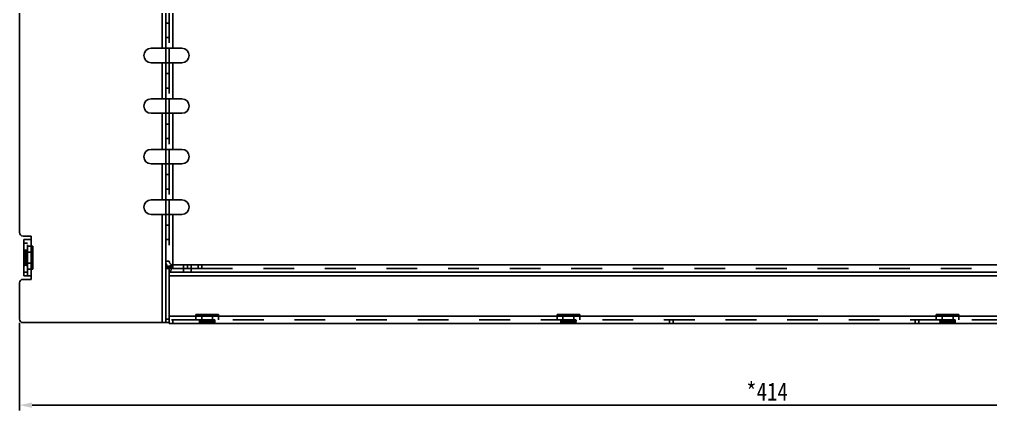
# Model space of a CAD drawing. Header units: millimetres. Extents: x 0 to 8948, y -1340 to 1100.
# Drawn here: x 4732.9 to 5001.9, y 450.3 to 558.6 of the extents above; entities that cross this region are included whole.
import ezdxf

# ---------------------------------------------------------------- set-up
doc = ezdxf.new("R2010")
doc.units = ezdxf.units.MM
doc.header["$LTSCALE"] = 85.25
doc.header["$PDMODE"] = 3
doc.header["$PDSIZE"] = 8
doc.linetypes.add('HIDDEN', pattern=[0.2, 0.1, -0.1])
doc.layers.get('0').update_dxf_attribs({"linetype": 'CONTINUOUS'})
doc.layers.get('Defpoints').update_dxf_attribs({"linetype": 'CONTINUOUS'})
doc.layers.add('02___PRT_ALL_AXES', color=7, linetype='CONTINUOUS')
doc.layers.add('DEFAULT_2', color=8, linetype='HIDDEN')
doc.styles.get("Standard").update_dxf_attribs({"font": 'txt', "width": 0.85})
doc.dimstyles.new('DIMSTYLE_1', dxfattribs={"dimtxt": 5, "dimasz": 3.5, "dimexe": 1.5, "dimexo": 1, "dimgap": 1.25, "dimtad": 1, "dimdsep": 46, "dimtxsty": 'Standard', "dimblk": '_FILLED', "dimblk1": '_FILLED', "dimblk2": '_FILLED', "dimcen": 0.09, "dimadec": 0, "dimazin": 0, "dimtp": 0.01, "dimtm": 0.01, "dimtfac": 1, "dimtofl": 0, "dimtmove": 0, "dimatfit": 3, "dimldrblk": '_FILLED', "dimfxl": 0, "dimtolj": 1, "dimarcsym": 0})

# ---------------------------------------------------------------- blocks, each defined once
blk = doc.blocks.new('_FILLED')
at = {"color": 0, "linetype": 'ByBlock'}
blk.add_solid([(0, 0), (-1, 0.214), (-1, -0.214)], dxfattribs=at)
blk = doc.blocks.new('*D50')
at = {"color": 0, "linetype": 'Continuous', "lineweight": -2, "transparency": 16777216}
for p, q in [((4732.95, 474.61), (4732.95, 450.26)), ((5146.95, 473.11), (5146.95, 450.26)), ((4736.45, 451.76), (5143.45, 451.76))]:
    blk.add_line(p, q, dxfattribs=at)
at = {"layer": 'Defpoints', "color": 0, "linetype": 'Continuous', "transparency": 16777216}
for p in [(4732.95, 475.61), (5146.95, 474.11), (5146.95, 451.76)]:
    blk.add_point(p, dxfattribs=at)
at = {"color": 0, "linetype": 'Continuous', "lineweight": -2, "transparency": 16777216, "xscale": 3.5, "yscale": 3.5, "zscale": 3.5, "rotation": 180}
blk.add_blockref('_FILLED', (4732.95, 451.76), dxfattribs=at)
at = {"color": 0, "linetype": 'Continuous', "lineweight": -2, "transparency": 16777216, "xscale": 3.5, "yscale": 3.5, "zscale": 3.5}
blk.add_blockref('_FILLED', (5146.95, 451.76), dxfattribs=at)
at = {"color": 0, "linetype": 'Continuous', "transparency": 16777216, "insert": (4939.95, 458.01), "char_height": 5, "width": 17, "attachment_point": 2}
blk.add_mtext('\\A1;*414', dxfattribs=at)

msp = doc.modelspace()

# ---------------------------------------------------------------- linework, layer by layer
at = {"color": 3, "linetype": 'Continuous'}
for p, q in [((4773.448, 474.614), (4773.448, 715.614)), ((4732.948, 595.614), (4732.948, 499.614)), ((4772.448, 560.614), (4772.448, 550.614)), ((4775.448, 550.614), (4775.448, 560.614)), ((4769.389, 550.614), (4777.948, 550.614)), ((4769.389, 546.614), (4777.948, 546.614)), ((4772.448, 546.614), (4772.448, 536.614)), ((4775.448, 536.614), (4775.448, 546.614)), ((4769.389, 536.614), (4777.948, 536.614)), ((4769.389, 532.614), (4777.948, 532.614)), ((4772.448, 532.614), (4772.448, 522.614)), ((4775.448, 522.614), (4775.448, 532.614)), ((4769.389, 522.614), (4777.948, 522.614)), ((4769.389, 518.614), (4777.948, 518.614)), ((4772.448, 518.614), (4772.448, 508.614)), ((4775.448, 508.614), (4775.448, 518.614)), ((4769.389, 508.614), (4777.948, 508.614)), ((4769.389, 504.614), (4777.948, 504.614)), ((4772.448, 504.614), (4772.448, 474.614)), ((4775.448, 490.614), (4775.448, 504.614)), ((4733.948, 498.614), (4736.198, 498.614)), ((4734.198, 487.614), (4734.198, 497.614)), ((4734.198, 497.614), (4736.198, 497.614)), ((4736.198, 486.614), (4736.198, 498.614)), ((5089.448, 490.614), (4775.448, 490.614)), ((4734.198, 487.614), (4736.198, 487.614)), ((4774.448, 488.614), (4774.448, 476.414)), ((4774.448, 488.614), (5090.448, 488.614)), ((4774.448, 487.614), (5140.948, 487.614)), ((4732.948, 485.614), (4732.948, 475.614)), ((4733.948, 486.614), (4736.198, 486.614)), ((5090.448, 476.414), (4774.448, 476.414)), ((4773.448, 474.614), (4733.948, 474.614)), ((4774.448, 474.614), (4774.448, 474.414)), ((5090.448, 474.414), (4774.448, 474.414))]:
    msp.add_line(p, q, dxfattribs=at)
at = {"color": 7, "linetype": 'Continuous'}
for p, q in [((4774.448, 550.614), (4774.448, 546.614)), ((4774.448, 536.614), (4774.448, 532.614)), ((4774.448, 522.614), (4774.448, 518.614)), ((4774.448, 508.614), (4774.448, 504.614)), ((4774.448, 489.614), (4773.448, 489.614)), ((4774.448, 489.614), (4774.448, 488.614)), ((4774.448, 476.414), (4774.448, 474.614)), ((4774.448, 475.614), (4773.448, 475.614)), ((4774.448, 474.614), (4773.448, 474.614))]:
    msp.add_line(p, q, dxfattribs=at)
at = {"color": 3, "linetype": 'Continuous'}
for centre, radius, start, end in [((4769.389, 548.614), 2, 90, 270), ((4777.948, 548.614), 2, 270, 90), ((4769.389, 534.614), 2, 90, 270), ((4777.948, 534.614), 2, 270, 90), ((4769.389, 520.614), 2, 90, 270), ((4777.948, 520.614), 2, 270, 90), ((4769.389, 506.614), 2, 90, 270), ((4777.948, 506.614), 2, 270, 90), ((4733.948, 499.614), 1, 180, 270), ((4775.448, 491.614), 2, 242.28559, 250.01104), ((4733.948, 485.614), 1, 90, 180), ((4733.948, 475.614), 1, 180, 270)]:
    msp.add_arc(centre, radius, start, end, dxfattribs=at)
for points in [[(4773.448, 489.614), (4773.448, 489.712), (4773.579, 489.864), (4773.797, 490.001), (4774.158, 490.179), (4774.715, 490.38), (4775.192, 490.533), (4775.448, 490.614)], [(4774.448, 488.614), (4774.545, 488.614), (4774.698, 488.745), (4774.835, 488.964), (4775.013, 489.325), (4775.214, 489.882), (4775.366, 490.358), (4775.448, 490.614)]]:
    msp.add_open_spline(points, degree=3, knots=[0, 0, 0, 0, 0.1275582, 0.2247905, 0.3461005, 0.6491201, 1, 1, 1, 1], dxfattribs=at)
at = {"color": 7, "linetype": 'Continuous'}
for points in [[(4774.448, 489.614), (4774.448, 489.807), (4774.694, 490.1), (4775.073, 490.375), (4775.319, 490.532), (4775.448, 490.614)], [(4774.448, 489.614), (4774.641, 489.614), (4774.933, 489.86), (4775.209, 490.24), (4775.366, 490.486), (4775.448, 490.614)]]:
    msp.add_open_spline(points, degree=3, knots=[0, 0, 0, 0, 0.4006962, 0.6839153, 1, 1, 1, 1], dxfattribs=at)
at = {"layer": '02___PRT_ALL_AXES', "color": 8, "linetype": 'HIDDEN'}
for p, q in [((4734.198, 494.714), (4734.198, 490.514)), ((4735.198, 494.714), (4734.198, 494.714)), ((4735.198, 494.714), (4735.198, 490.514)), ((4735.198, 490.514), (4734.198, 490.514)), ((4778.398, 490.614), (4778.398, 488.614)), ((4778.398, 490.614), (4780.498, 490.614)), ((4778.398, 489.614), (4780.498, 489.614)), ((4779.448, 489.614), (4779.448, 490.614)), ((4780.498, 490.614), (4780.498, 488.614)), ((4778.398, 488.614), (4780.498, 488.614)), ((4782.848, 475.414), (4782.848, 474.414)), ((4782.848, 475.414), (4787.048, 475.414)), ((4782.848, 474.414), (4787.048, 474.414)), ((4787.048, 475.414), (4787.048, 474.414)), ((4882.848, 475.414), (4887.048, 475.414)), ((4882.848, 475.414), (4882.848, 474.414)), ((4882.848, 474.414), (4887.048, 474.414)), ((4887.048, 475.414), (4887.048, 474.414)), ((4987.848, 475.414), (4992.048, 475.414)), ((4987.848, 475.414), (4987.848, 474.414)), ((4987.848, 474.414), (4992.048, 474.414)), ((4992.048, 475.414), (4992.048, 474.414))]:
    msp.add_line(p, q, dxfattribs=at)
at = {"layer": 'DEFAULT_2', "color": 8, "linetype": 'HIDDEN'}
for p, q in [((4774.448, 560.614), (4774.448, 550.614)), ((4774.448, 557.614), (4773.448, 557.614)), ((4774.448, 553.614), (4773.448, 553.614)), ((4774.448, 546.614), (4774.448, 536.614)), ((4774.448, 543.614), (4773.448, 543.614)), ((4774.448, 539.614), (4773.448, 539.614)), ((4774.448, 532.614), (4774.448, 522.614)), ((4774.448, 529.614), (4773.448, 529.614)), ((4774.448, 525.614), (4773.448, 525.614)), ((4774.448, 518.614), (4774.448, 508.614)), ((4774.448, 515.614), (4773.448, 515.614)), ((4774.448, 511.614), (4773.448, 511.614)), ((4774.448, 504.614), (4774.448, 489.614)), ((4774.448, 501.614), (4773.448, 501.614)), ((4735.198, 487.614), (4735.198, 497.614)), ((4774.448, 497.614), (4773.448, 497.614)), ((4735.198, 496.614), (4734.198, 496.614)), ((4735.198, 495.764), (4736.698, 495.764)), ((4736.698, 489.464), (4736.698, 495.764)), ((4734.228, 494.739), (4734.228, 490.489)), ((4734.228, 494.739), (4734.328, 494.739)), ((4734.528, 494.114), (4734.228, 494.414)), ((4734.328, 494.739), (4734.328, 490.489)), ((4734.818, 494.514), (4734.328, 494.739)), ((4734.528, 494.114), (4734.528, 491.114)), ((4734.528, 494.114), (4736.398, 494.114)), ((4734.818, 494.739), (4734.818, 490.489)), ((4734.818, 494.739), (4735.198, 494.739)), ((4736.398, 494.114), (4736.698, 494.414)), ((4736.398, 494.114), (4736.398, 491.114)), ((4736.678, 492.17), (4736.678, 492.551)), ((4736.698, 492.551), (4736.678, 492.551)), ((4736.678, 492.55), (4736.698, 492.55)), ((4736.678, 492.523), (4736.698, 492.523)), ((4736.698, 492.518), (4736.678, 492.518)), ((4736.678, 492.512), (4736.698, 492.512)), ((4736.678, 492.51), (4736.698, 492.51)), ((4736.698, 492.504), (4736.678, 492.504)), ((4736.678, 492.503), (4736.698, 492.503)), ((4736.678, 492.478), (4736.698, 492.478)), ((4736.678, 492.471), (4736.698, 492.471)), ((4736.678, 492.444), (4736.698, 492.444)), ((4736.678, 492.399), (4736.698, 492.399)), ((4736.678, 492.387), (4736.698, 492.387)), ((4736.678, 492.363), (4736.698, 492.363)), ((4736.678, 492.353), (4736.698, 492.353)), ((4736.678, 492.353), (4736.698, 492.353)), ((4736.678, 492.337), (4736.698, 492.337)), ((4736.678, 492.259), (4736.698, 492.259)), ((4736.678, 492.256), (4736.698, 492.256)), ((4736.678, 492.251), (4736.698, 492.251)), ((4736.698, 492.251), (4736.678, 492.251)), ((4736.678, 492.244), (4736.698, 492.244)), ((4736.678, 492.222), (4736.698, 492.222)), ((4736.678, 492.222), (4736.698, 492.222)), ((4736.678, 492.221), (4736.698, 492.221)), ((4736.678, 492.211), (4736.698, 492.211)), ((4736.678, 492.171), (4736.698, 492.171)), ((4736.678, 492.17), (4736.698, 492.17)), ((4734.528, 491.114), (4734.228, 490.814)), ((4734.228, 490.489), (4734.328, 490.489)), ((4734.818, 490.714), (4734.328, 490.489)), ((4734.528, 491.114), (4736.398, 491.114)), ((4734.818, 490.489), (4735.198, 490.489)), ((4735.198, 489.464), (4736.698, 489.464)), ((4736.398, 491.114), (4736.698, 490.814)), ((4736.678, 490.139), (4736.678, 492.03)), ((4736.678, 492.03), (4736.698, 492.03)), ((4736.678, 492.018), (4736.698, 492.018)), ((4736.678, 491.859), (4736.698, 491.859)), ((4736.678, 491.852), (4736.698, 491.852)), ((4736.678, 491.824), (4736.698, 491.824)), ((4736.678, 491.812), (4736.698, 491.812)), ((4736.678, 491.783), (4736.698, 491.783)), ((4736.678, 491.776), (4736.698, 491.776)), ((4736.678, 491.748), (4736.698, 491.748)), ((4736.698, 491.713), (4736.678, 491.713)), ((4736.678, 491.584), (4736.698, 491.584)), ((4736.698, 491.576), (4736.678, 491.576)), ((4736.678, 491.546), (4736.698, 491.546)), ((4736.698, 491.528), (4736.678, 491.528)), ((4736.678, 491.518), (4736.698, 491.518)), ((4736.678, 491.505), (4736.698, 491.505)), ((4736.678, 491.477), (4736.698, 491.477)), ((4736.698, 491.459), (4736.678, 491.459)), ((4736.678, 491.383), (4736.698, 491.383)), ((4736.678, 491.382), (4736.698, 491.382)), ((4736.678, 491.375), (4736.698, 491.375)), ((4736.678, 491.346), (4736.698, 491.346)), ((4736.678, 491.307), (4736.698, 491.307)), ((4736.678, 491.305), (4736.698, 491.305)), ((4736.698, 491.295), (4736.678, 491.295)), ((4736.678, 491.294), (4736.698, 491.294)), ((4736.698, 491.283), (4736.678, 491.283)), ((4736.678, 491.271), (4736.698, 491.271)), ((4736.678, 491.26), (4736.698, 491.26)), ((4736.698, 491.236), (4736.678, 491.236)), ((4736.678, 491.229), (4736.698, 491.229)), ((4736.678, 491.17), (4736.698, 491.17)), ((4736.698, 491.162), (4736.678, 491.162)), ((4736.678, 491.129), (4736.698, 491.129)), ((4736.678, 491.128), (4736.698, 491.128)), ((4736.698, 491.127), (4736.678, 491.127)), ((4736.678, 491.113), (4736.698, 491.113)), ((4736.678, 491.101), (4736.698, 491.101)), ((4736.698, 491.098), (4736.678, 491.098)), ((4736.678, 491.097), (4736.698, 491.097)), ((4736.678, 491.088), (4736.698, 491.088)), ((4736.698, 491.083), (4736.678, 491.083)), ((4736.678, 491.07), (4736.698, 491.07)), ((4736.678, 491.068), (4736.698, 491.068)), ((4736.678, 491.052), (4736.698, 491.052)), ((4736.678, 491.046), (4736.698, 491.046)), ((4736.698, 491.021), (4736.678, 491.021)), ((4736.678, 491.009), (4736.698, 491.009)), ((4736.678, 491.009), (4736.698, 491.009)), ((4736.678, 490.948), (4736.698, 490.948)), ((4736.678, 490.947), (4736.698, 490.947)), ((4736.678, 490.939), (4736.698, 490.939)), ((4736.678, 490.938), (4736.698, 490.938)), ((4736.678, 490.925), (4736.698, 490.925)), ((4736.678, 490.922), (4736.698, 490.922)), ((4736.678, 490.919), (4736.698, 490.919)), ((4736.698, 490.905), (4736.678, 490.905)), ((4736.678, 490.904), (4736.698, 490.904)), ((4736.678, 490.902), (4736.698, 490.902)), ((4736.678, 490.9), (4736.698, 490.9)), ((4736.678, 490.882), (4736.698, 490.882)), ((4736.678, 490.815), (4736.698, 490.815)), ((4736.678, 490.808), (4736.698, 490.808)), ((4736.678, 490.806), (4736.698, 490.806)), ((4736.678, 490.802), (4736.698, 490.802)), ((4736.678, 490.772), (4736.698, 490.772)), ((4736.678, 490.76), (4736.698, 490.76)), ((4736.678, 490.715), (4736.698, 490.715)), ((4736.698, 490.714), (4736.678, 490.714)), ((4736.678, 490.703), (4736.698, 490.703)), ((4736.678, 490.692), (4736.698, 490.692)), ((4736.678, 490.686), (4736.698, 490.686)), ((4736.678, 490.685), (4736.698, 490.685)), ((4736.678, 490.658), (4736.698, 490.658)), ((4736.678, 490.656), (4736.698, 490.656)), ((4736.678, 490.655), (4736.698, 490.655)), ((4736.678, 490.635), (4736.698, 490.635)), ((4736.678, 490.623), (4736.698, 490.623)), ((4736.678, 490.614), (4736.698, 490.614)), ((4736.678, 490.581), (4736.698, 490.581)), ((4736.678, 490.5), (4736.698, 490.5)), ((4736.678, 490.467), (4736.698, 490.467)), ((4736.698, 490.244), (4736.678, 490.244)), ((4736.678, 490.234), (4736.698, 490.234)), ((4736.678, 490.223), (4736.698, 490.223)), ((4736.678, 490.222), (4736.698, 490.222)), ((4736.678, 490.221), (4736.698, 490.221)), ((4736.698, 490.22), (4736.678, 490.22)), ((4736.678, 490.182), (4736.698, 490.182)), ((4736.698, 490.175), (4736.678, 490.175)), ((4736.678, 490.152), (4736.698, 490.152)), ((4736.678, 490.139), (4736.698, 490.139)), ((4774.448, 491.614), (4773.448, 491.614)), ((4774.448, 489.614), (4775.448, 489.614)), ((4775.448, 489.614), (4775.448, 490.614)), ((4775.448, 489.614), (4783.448, 489.614)), ((4782.448, 490.614), (4782.448, 489.614)), ((4783.448, 490.614), (4783.448, 489.614)), ((4783.448, 489.614), (5081.448, 489.614)), ((4735.198, 488.614), (4734.198, 488.614)), ((4781.798, 475.414), (4781.798, 476.914)), ((4788.098, 476.914), (4781.798, 476.914)), ((4783.448, 476.614), (4783.148, 476.914)), ((4783.448, 474.744), (4783.448, 476.614)), ((4786.448, 476.614), (4783.448, 476.614)), ((4785.011, 476.914), (4785.011, 476.894)), ((4785.392, 476.894), (4785.011, 476.894)), ((4785.012, 476.894), (4785.012, 476.914)), ((4785.039, 476.894), (4785.039, 476.914)), ((4785.044, 476.914), (4785.044, 476.894)), ((4785.05, 476.894), (4785.05, 476.914)), ((4785.052, 476.894), (4785.052, 476.914)), ((4785.058, 476.914), (4785.058, 476.894)), ((4785.058, 476.894), (4785.058, 476.914)), ((4785.084, 476.894), (4785.084, 476.914)), ((4785.091, 476.894), (4785.091, 476.914)), ((4785.118, 476.894), (4785.118, 476.914)), ((4785.163, 476.894), (4785.163, 476.914)), ((4785.175, 476.894), (4785.175, 476.914)), ((4785.199, 476.894), (4785.199, 476.914)), ((4785.208, 476.894), (4785.208, 476.914)), ((4785.209, 476.894), (4785.209, 476.914)), ((4785.225, 476.894), (4785.225, 476.914)), ((4785.303, 476.894), (4785.303, 476.914)), ((4785.306, 476.894), (4785.306, 476.914)), ((4785.311, 476.914), (4785.311, 476.894)), ((4785.311, 476.894), (4785.311, 476.914)), ((4785.318, 476.894), (4785.318, 476.914)), ((4785.34, 476.894), (4785.34, 476.914)), ((4785.34, 476.894), (4785.34, 476.914)), ((4785.341, 476.894), (4785.341, 476.914)), ((4785.351, 476.894), (4785.351, 476.914)), ((4785.391, 476.894), (4785.391, 476.914)), ((4785.392, 476.894), (4785.392, 476.914)), ((4785.532, 476.894), (4785.532, 476.914)), ((4787.423, 476.894), (4785.532, 476.894)), ((4785.543, 476.894), (4785.543, 476.914)), ((4785.703, 476.894), (4785.703, 476.914)), ((4785.71, 476.894), (4785.71, 476.914)), ((4785.738, 476.894), (4785.738, 476.914)), ((4785.75, 476.894), (4785.75, 476.914)), ((4785.779, 476.894), (4785.779, 476.914)), ((4785.786, 476.894), (4785.786, 476.914)), ((4785.814, 476.894), (4785.814, 476.914)), ((4785.849, 476.914), (4785.849, 476.894)), ((4785.978, 476.894), (4785.978, 476.914)), ((4785.986, 476.914), (4785.986, 476.894)), ((4786.016, 476.894), (4786.016, 476.914)), ((4786.034, 476.914), (4786.034, 476.894)), ((4786.044, 476.894), (4786.044, 476.914)), ((4786.057, 476.894), (4786.057, 476.914)), ((4786.085, 476.894), (4786.085, 476.914)), ((4786.103, 476.914), (4786.103, 476.894)), ((4786.179, 476.894), (4786.179, 476.914)), ((4786.18, 476.894), (4786.18, 476.914)), ((4786.187, 476.894), (4786.187, 476.914)), ((4786.216, 476.894), (4786.216, 476.914)), ((4786.255, 476.894), (4786.255, 476.914)), ((4786.257, 476.894), (4786.257, 476.914)), ((4786.267, 476.914), (4786.267, 476.894)), ((4786.268, 476.894), (4786.268, 476.914)), ((4786.279, 476.914), (4786.279, 476.894)), ((4786.291, 476.894), (4786.291, 476.914)), ((4786.302, 476.894), (4786.302, 476.914)), ((4786.326, 476.914), (4786.326, 476.894)), ((4786.333, 476.894), (4786.333, 476.914)), ((4786.392, 476.894), (4786.392, 476.914)), ((4786.4, 476.914), (4786.4, 476.894)), ((4786.433, 476.894), (4786.433, 476.914)), ((4786.434, 476.914), (4786.434, 476.894)), ((4786.435, 476.914), (4786.435, 476.894)), ((4786.448, 476.614), (4786.748, 476.914)), ((4786.448, 474.744), (4786.448, 476.614)), ((4786.449, 476.894), (4786.449, 476.914)), ((4786.461, 476.894), (4786.461, 476.914)), ((4786.464, 476.914), (4786.464, 476.894)), ((4786.465, 476.894), (4786.465, 476.914)), ((4786.474, 476.894), (4786.474, 476.914)), ((4786.479, 476.914), (4786.479, 476.894)), ((4786.492, 476.894), (4786.492, 476.914)), ((4786.494, 476.894), (4786.494, 476.914)), ((4786.51, 476.894), (4786.51, 476.914)), ((4786.516, 476.894), (4786.516, 476.914)), ((4786.541, 476.914), (4786.541, 476.894)), ((4786.552, 476.894), (4786.552, 476.914)), ((4786.553, 476.894), (4786.553, 476.914)), ((4786.614, 476.894), (4786.614, 476.914)), ((4786.615, 476.894), (4786.615, 476.914)), ((4786.622, 476.894), (4786.622, 476.914)), ((4786.624, 476.894), (4786.624, 476.914)), ((4786.637, 476.914), (4786.637, 476.894)), ((4786.64, 476.894), (4786.64, 476.914)), ((4786.643, 476.894), (4786.643, 476.914)), ((4786.657, 476.914), (4786.657, 476.894)), ((4786.658, 476.894), (4786.658, 476.914)), ((4786.66, 476.894), (4786.66, 476.914)), ((4786.662, 476.894), (4786.662, 476.914)), ((4786.68, 476.894), (4786.68, 476.914)), ((4786.747, 476.914), (4786.747, 476.894)), ((4786.754, 476.914), (4786.754, 476.894)), ((4786.756, 476.894), (4786.756, 476.914)), ((4786.76, 476.894), (4786.76, 476.914)), ((4786.79, 476.894), (4786.79, 476.914)), ((4786.802, 476.894), (4786.802, 476.914)), ((4786.847, 476.894), (4786.847, 476.914)), ((4786.848, 476.914), (4786.848, 476.894)), ((4786.859, 476.894), (4786.859, 476.914)), ((4786.87, 476.894), (4786.87, 476.914)), ((4786.876, 476.894), (4786.876, 476.914)), ((4786.877, 476.894), (4786.877, 476.914)), ((4786.904, 476.894), (4786.904, 476.914)), ((4786.906, 476.894), (4786.906, 476.914)), ((4786.907, 476.894), (4786.907, 476.914)), ((4786.927, 476.894), (4786.927, 476.914)), ((4786.939, 476.894), (4786.939, 476.914)), ((4786.948, 476.894), (4786.948, 476.914)), ((4786.981, 476.894), (4786.981, 476.914)), ((4787.062, 476.894), (4787.062, 476.914)), ((4787.095, 476.894), (4787.095, 476.914)), ((4787.318, 476.914), (4787.318, 476.894)), ((4787.328, 476.894), (4787.328, 476.914)), ((4787.339, 476.894), (4787.339, 476.914)), ((4787.34, 476.894), (4787.34, 476.914)), ((4787.341, 476.894), (4787.341, 476.914)), ((4787.342, 476.914), (4787.342, 476.894)), ((4787.38, 476.894), (4787.38, 476.914)), ((4787.387, 476.914), (4787.387, 476.894)), ((4787.41, 476.894), (4787.41, 476.914)), ((4787.423, 476.894), (4787.423, 476.914)), ((4788.098, 475.414), (4788.098, 476.914)), ((4888.098, 476.914), (4881.798, 476.914)), ((4881.798, 475.414), (4881.798, 476.914)), ((4883.448, 476.614), (4883.148, 476.914)), ((4886.448, 476.614), (4883.448, 476.614)), ((4883.448, 474.744), (4883.448, 476.614)), ((4885.011, 476.914), (4885.011, 476.894)), ((4885.392, 476.894), (4885.011, 476.894)), ((4885.012, 476.894), (4885.012, 476.914)), ((4885.039, 476.894), (4885.039, 476.914)), ((4885.044, 476.914), (4885.044, 476.894)), ((4885.05, 476.894), (4885.05, 476.914)), ((4885.052, 476.894), (4885.052, 476.914)), ((4885.058, 476.914), (4885.058, 476.894)), ((4885.058, 476.894), (4885.058, 476.914)), ((4885.084, 476.894), (4885.084, 476.914)), ((4885.091, 476.894), (4885.091, 476.914)), ((4885.118, 476.894), (4885.118, 476.914)), ((4885.163, 476.894), (4885.163, 476.914)), ((4885.175, 476.894), (4885.175, 476.914)), ((4885.199, 476.894), (4885.199, 476.914)), ((4885.208, 476.894), (4885.208, 476.914)), ((4885.209, 476.894), (4885.209, 476.914)), ((4885.225, 476.894), (4885.225, 476.914)), ((4885.303, 476.894), (4885.303, 476.914)), ((4885.306, 476.894), (4885.306, 476.914)), ((4885.311, 476.914), (4885.311, 476.894)), ((4885.311, 476.894), (4885.311, 476.914)), ((4885.318, 476.894), (4885.318, 476.914)), ((4885.34, 476.894), (4885.34, 476.914)), ((4885.34, 476.894), (4885.34, 476.914)), ((4885.341, 476.894), (4885.341, 476.914)), ((4885.351, 476.894), (4885.351, 476.914)), ((4885.391, 476.894), (4885.391, 476.914)), ((4885.392, 476.894), (4885.392, 476.914)), ((4885.532, 476.894), (4885.532, 476.914)), ((4887.423, 476.894), (4885.532, 476.894)), ((4885.543, 476.894), (4885.543, 476.914)), ((4885.703, 476.894), (4885.703, 476.914)), ((4885.71, 476.894), (4885.71, 476.914)), ((4885.738, 476.894), (4885.738, 476.914)), ((4885.75, 476.894), (4885.75, 476.914)), ((4885.779, 476.894), (4885.779, 476.914)), ((4885.786, 476.894), (4885.786, 476.914)), ((4885.814, 476.894), (4885.814, 476.914)), ((4885.849, 476.914), (4885.849, 476.894)), ((4885.978, 476.894), (4885.978, 476.914)), ((4885.986, 476.914), (4885.986, 476.894)), ((4886.016, 476.894), (4886.016, 476.914)), ((4886.034, 476.914), (4886.034, 476.894)), ((4886.044, 476.894), (4886.044, 476.914)), ((4886.057, 476.894), (4886.057, 476.914)), ((4886.085, 476.894), (4886.085, 476.914)), ((4886.103, 476.914), (4886.103, 476.894)), ((4886.179, 476.894), (4886.179, 476.914)), ((4886.18, 476.894), (4886.18, 476.914)), ((4886.187, 476.894), (4886.187, 476.914)), ((4886.216, 476.894), (4886.216, 476.914)), ((4886.255, 476.894), (4886.255, 476.914)), ((4886.257, 476.894), (4886.257, 476.914)), ((4886.267, 476.914), (4886.267, 476.894)), ((4886.268, 476.894), (4886.268, 476.914)), ((4886.279, 476.914), (4886.279, 476.894)), ((4886.291, 476.894), (4886.291, 476.914)), ((4886.302, 476.894), (4886.302, 476.914)), ((4886.326, 476.914), (4886.326, 476.894)), ((4886.333, 476.894), (4886.333, 476.914)), ((4886.392, 476.894), (4886.392, 476.914)), ((4886.4, 476.914), (4886.4, 476.894)), ((4886.433, 476.894), (4886.433, 476.914)), ((4886.434, 476.914), (4886.434, 476.894)), ((4886.435, 476.914), (4886.435, 476.894)), ((4886.448, 476.614), (4886.748, 476.914)), ((4886.448, 474.744), (4886.448, 476.614)), ((4886.449, 476.894), (4886.449, 476.914)), ((4886.461, 476.894), (4886.461, 476.914)), ((4886.464, 476.914), (4886.464, 476.894)), ((4886.465, 476.894), (4886.465, 476.914)), ((4886.474, 476.894), (4886.474, 476.914)), ((4886.479, 476.914), (4886.479, 476.894)), ((4886.492, 476.894), (4886.492, 476.914)), ((4886.494, 476.894), (4886.494, 476.914)), ((4886.51, 476.894), (4886.51, 476.914)), ((4886.516, 476.894), (4886.516, 476.914)), ((4886.541, 476.914), (4886.541, 476.894)), ((4886.552, 476.894), (4886.552, 476.914)), ((4886.553, 476.894), (4886.553, 476.914)), ((4886.614, 476.894), (4886.614, 476.914)), ((4886.615, 476.894), (4886.615, 476.914)), ((4886.622, 476.894), (4886.622, 476.914)), ((4886.624, 476.894), (4886.624, 476.914)), ((4886.637, 476.914), (4886.637, 476.894)), ((4886.64, 476.894), (4886.64, 476.914)), ((4886.643, 476.894), (4886.643, 476.914)), ((4886.657, 476.914), (4886.657, 476.894)), ((4886.658, 476.894), (4886.658, 476.914)), ((4886.66, 476.894), (4886.66, 476.914)), ((4886.662, 476.894), (4886.662, 476.914)), ((4886.68, 476.894), (4886.68, 476.914)), ((4886.747, 476.914), (4886.747, 476.894)), ((4886.754, 476.914), (4886.754, 476.894)), ((4886.756, 476.894), (4886.756, 476.914)), ((4886.76, 476.894), (4886.76, 476.914)), ((4886.79, 476.894), (4886.79, 476.914)), ((4886.802, 476.894), (4886.802, 476.914)), ((4886.847, 476.894), (4886.847, 476.914)), ((4886.848, 476.914), (4886.848, 476.894)), ((4886.859, 476.894), (4886.859, 476.914)), ((4886.87, 476.894), (4886.87, 476.914)), ((4886.876, 476.894), (4886.876, 476.914)), ((4886.877, 476.894), (4886.877, 476.914)), ((4886.904, 476.894), (4886.904, 476.914)), ((4886.906, 476.894), (4886.906, 476.914)), ((4886.907, 476.894), (4886.907, 476.914)), ((4886.927, 476.894), (4886.927, 476.914)), ((4886.939, 476.894), (4886.939, 476.914)), ((4886.948, 476.894), (4886.948, 476.914)), ((4886.981, 476.894), (4886.981, 476.914)), ((4887.062, 476.894), (4887.062, 476.914)), ((4887.095, 476.894), (4887.095, 476.914)), ((4887.318, 476.914), (4887.318, 476.894)), ((4887.328, 476.894), (4887.328, 476.914)), ((4887.339, 476.894), (4887.339, 476.914)), ((4887.34, 476.894), (4887.34, 476.914)), ((4887.341, 476.894), (4887.341, 476.914)), ((4887.342, 476.914), (4887.342, 476.894)), ((4887.38, 476.894), (4887.38, 476.914)), ((4887.387, 476.914), (4887.387, 476.894)), ((4887.41, 476.894), (4887.41, 476.914)), ((4887.423, 476.894), (4887.423, 476.914)), ((4888.098, 475.414), (4888.098, 476.914)), ((4993.098, 476.914), (4986.798, 476.914)), ((4986.798, 475.414), (4986.798, 476.914)), ((4988.448, 476.614), (4988.148, 476.914)), ((4991.448, 476.614), (4988.448, 476.614)), ((4988.448, 474.744), (4988.448, 476.614)), ((4990.011, 476.914), (4990.011, 476.894)), ((4990.392, 476.894), (4990.011, 476.894)), ((4990.012, 476.894), (4990.012, 476.914)), ((4990.039, 476.894), (4990.039, 476.914)), ((4990.044, 476.914), (4990.044, 476.894)), ((4990.05, 476.894), (4990.05, 476.914)), ((4990.052, 476.894), (4990.052, 476.914)), ((4990.058, 476.914), (4990.058, 476.894)), ((4990.058, 476.894), (4990.058, 476.914)), ((4990.084, 476.894), (4990.084, 476.914)), ((4990.091, 476.894), (4990.091, 476.914)), ((4990.118, 476.894), (4990.118, 476.914)), ((4990.163, 476.894), (4990.163, 476.914)), ((4990.175, 476.894), (4990.175, 476.914)), ((4990.199, 476.894), (4990.199, 476.914)), ((4990.208, 476.894), (4990.208, 476.914)), ((4990.209, 476.894), (4990.209, 476.914)), ((4990.225, 476.894), (4990.225, 476.914)), ((4990.303, 476.894), (4990.303, 476.914)), ((4990.306, 476.894), (4990.306, 476.914)), ((4990.311, 476.914), (4990.311, 476.894)), ((4990.311, 476.894), (4990.311, 476.914)), ((4990.318, 476.894), (4990.318, 476.914)), ((4990.34, 476.894), (4990.34, 476.914)), ((4990.34, 476.894), (4990.34, 476.914)), ((4990.341, 476.894), (4990.341, 476.914)), ((4990.351, 476.894), (4990.351, 476.914)), ((4990.391, 476.894), (4990.391, 476.914)), ((4990.392, 476.894), (4990.392, 476.914)), ((4990.532, 476.894), (4990.532, 476.914)), ((4992.423, 476.894), (4990.532, 476.894)), ((4990.543, 476.894), (4990.543, 476.914)), ((4990.703, 476.894), (4990.703, 476.914)), ((4990.71, 476.894), (4990.71, 476.914)), ((4990.738, 476.894), (4990.738, 476.914)), ((4990.75, 476.894), (4990.75, 476.914)), ((4990.779, 476.894), (4990.779, 476.914)), ((4990.786, 476.894), (4990.786, 476.914)), ((4990.814, 476.894), (4990.814, 476.914)), ((4990.849, 476.914), (4990.849, 476.894)), ((4990.978, 476.894), (4990.978, 476.914)), ((4990.986, 476.914), (4990.986, 476.894)), ((4991.016, 476.894), (4991.016, 476.914)), ((4991.034, 476.914), (4991.034, 476.894)), ((4991.044, 476.894), (4991.044, 476.914)), ((4991.057, 476.894), (4991.057, 476.914)), ((4991.085, 476.894), (4991.085, 476.914)), ((4991.103, 476.914), (4991.103, 476.894)), ((4991.179, 476.894), (4991.179, 476.914)), ((4991.18, 476.894), (4991.18, 476.914)), ((4991.187, 476.894), (4991.187, 476.914)), ((4991.216, 476.894), (4991.216, 476.914)), ((4991.255, 476.894), (4991.255, 476.914)), ((4991.257, 476.894), (4991.257, 476.914)), ((4991.267, 476.914), (4991.267, 476.894)), ((4991.268, 476.894), (4991.268, 476.914)), ((4991.279, 476.914), (4991.279, 476.894)), ((4991.291, 476.894), (4991.291, 476.914)), ((4991.302, 476.894), (4991.302, 476.914)), ((4991.326, 476.914), (4991.326, 476.894)), ((4991.333, 476.894), (4991.333, 476.914)), ((4991.392, 476.894), (4991.392, 476.914)), ((4991.4, 476.914), (4991.4, 476.894)), ((4991.433, 476.894), (4991.433, 476.914)), ((4991.434, 476.914), (4991.434, 476.894)), ((4991.435, 476.914), (4991.435, 476.894)), ((4991.448, 476.614), (4991.748, 476.914)), ((4991.448, 474.744), (4991.448, 476.614)), ((4991.449, 476.894), (4991.449, 476.914)), ((4991.461, 476.894), (4991.461, 476.914)), ((4991.464, 476.914), (4991.464, 476.894)), ((4991.465, 476.894), (4991.465, 476.914)), ((4991.474, 476.894), (4991.474, 476.914)), ((4991.479, 476.914), (4991.479, 476.894)), ((4991.492, 476.894), (4991.492, 476.914)), ((4991.494, 476.894), (4991.494, 476.914)), ((4991.51, 476.894), (4991.51, 476.914)), ((4991.516, 476.894), (4991.516, 476.914)), ((4991.541, 476.914), (4991.541, 476.894)), ((4991.552, 476.894), (4991.552, 476.914)), ((4991.553, 476.894), (4991.553, 476.914)), ((4991.614, 476.894), (4991.614, 476.914)), ((4991.615, 476.894), (4991.615, 476.914)), ((4991.622, 476.894), (4991.622, 476.914)), ((4991.624, 476.894), (4991.624, 476.914)), ((4991.637, 476.914), (4991.637, 476.894)), ((4991.64, 476.894), (4991.64, 476.914)), ((4991.643, 476.894), (4991.643, 476.914)), ((4991.657, 476.914), (4991.657, 476.894)), ((4991.658, 476.894), (4991.658, 476.914)), ((4991.66, 476.894), (4991.66, 476.914)), ((4991.662, 476.894), (4991.662, 476.914)), ((4991.68, 476.894), (4991.68, 476.914)), ((4991.747, 476.914), (4991.747, 476.894)), ((4991.754, 476.914), (4991.754, 476.894)), ((4991.756, 476.894), (4991.756, 476.914)), ((4991.76, 476.894), (4991.76, 476.914)), ((4991.79, 476.894), (4991.79, 476.914)), ((4991.802, 476.894), (4991.802, 476.914)), ((4991.847, 476.894), (4991.847, 476.914)), ((4991.848, 476.914), (4991.848, 476.894)), ((4991.859, 476.894), (4991.859, 476.914)), ((4991.87, 476.894), (4991.87, 476.914)), ((4991.876, 476.894), (4991.876, 476.914)), ((4991.877, 476.894), (4991.877, 476.914)), ((4991.904, 476.894), (4991.904, 476.914)), ((4991.906, 476.894), (4991.906, 476.914)), ((4991.907, 476.894), (4991.907, 476.914)), ((4991.927, 476.894), (4991.927, 476.914)), ((4991.939, 476.894), (4991.939, 476.914)), ((4991.948, 476.894), (4991.948, 476.914)), ((4991.981, 476.894), (4991.981, 476.914)), ((4992.062, 476.894), (4992.062, 476.914)), ((4992.095, 476.894), (4992.095, 476.914)), ((4992.318, 476.914), (4992.318, 476.894)), ((4992.328, 476.894), (4992.328, 476.914)), ((4992.339, 476.894), (4992.339, 476.914)), ((4992.34, 476.894), (4992.34, 476.914)), ((4992.341, 476.894), (4992.341, 476.914)), ((4992.342, 476.914), (4992.342, 476.894)), ((4992.38, 476.894), (4992.38, 476.914)), ((4992.387, 476.914), (4992.387, 476.894)), ((4992.41, 476.894), (4992.41, 476.914)), ((4992.423, 476.894), (4992.423, 476.914)), ((4993.098, 475.414), (4993.098, 476.914)), ((5090.448, 475.414), (4774.448, 475.414)), ((4775.448, 475.414), (4775.448, 474.414)), ((4782.823, 475.034), (4782.823, 475.414)), ((4782.823, 475.034), (4787.073, 475.034)), ((4783.048, 475.034), (4782.823, 474.544)), ((4782.823, 474.444), (4782.823, 474.544)), ((4787.073, 474.544), (4782.823, 474.544)), ((4782.823, 474.444), (4787.073, 474.444)), ((4783.448, 474.744), (4783.148, 474.444)), ((4786.448, 474.744), (4783.448, 474.744)), ((4786.448, 474.744), (4786.748, 474.444)), ((4786.848, 475.034), (4787.073, 474.544)), ((4787.073, 475.034), (4787.073, 475.414)), ((4787.073, 474.444), (4787.073, 474.544)), ((4882.823, 475.034), (4882.823, 475.414)), ((4882.823, 475.034), (4887.073, 475.034)), ((4883.048, 475.034), (4882.823, 474.544)), ((4887.073, 474.544), (4882.823, 474.544)), ((4882.823, 474.444), (4882.823, 474.544)), ((4882.823, 474.444), (4887.073, 474.444)), ((4883.448, 474.744), (4883.148, 474.444)), ((4886.448, 474.744), (4883.448, 474.744)), ((4886.448, 474.744), (4886.748, 474.444)), ((4886.848, 475.034), (4887.073, 474.544)), ((4887.073, 475.034), (4887.073, 475.414)), ((4887.073, 474.444), (4887.073, 474.544)), ((4912.948, 475.414), (4912.948, 474.414)), ((4913.948, 475.414), (4913.948, 474.414)), ((4980.948, 475.414), (4980.948, 474.414)), ((4981.948, 475.414), (4981.948, 474.414)), ((4987.823, 475.034), (4987.823, 475.414)), ((4987.823, 475.034), (4992.073, 475.034)), ((4988.048, 475.034), (4987.823, 474.544)), ((4992.073, 474.544), (4987.823, 474.544)), ((4987.823, 474.444), (4987.823, 474.544)), ((4987.823, 474.444), (4992.073, 474.444)), ((4988.448, 474.744), (4988.148, 474.444)), ((4991.448, 474.744), (4988.448, 474.744)), ((4991.448, 474.744), (4991.748, 474.444)), ((4991.848, 475.034), (4992.073, 474.544)), ((4992.073, 475.034), (4992.073, 475.414)), ((4992.073, 474.444), (4992.073, 474.544))]:
    msp.add_line(p, q, dxfattribs=at)
for radius, start, end in [(2, 180, 242.28559), (1, 180, 270), (2, 250.01104, 270)]:
    msp.add_arc((4775.448, 491.614), radius, start, end, dxfattribs=at)

# ---------------------------------------------------------------- dimensions: what is measured, and where the dimension line sits
at = {"color": 2, "linetype": 'Continuous'}
dim = msp.add_linear_dim(base=(5146.948, 451.76), p1=(4732.948, 475.614), p2=(5146.948, 474.114), text='*<>', dimstyle='DIMSTYLE_1', dxfattribs=at)
dim.commit()
dim.dimension.update_dxf_attribs({"geometry": '*D50', "text_midpoint": (4939.948, 451.76), "dimtype": 160})

doc.saveas('drawing.dxf')
